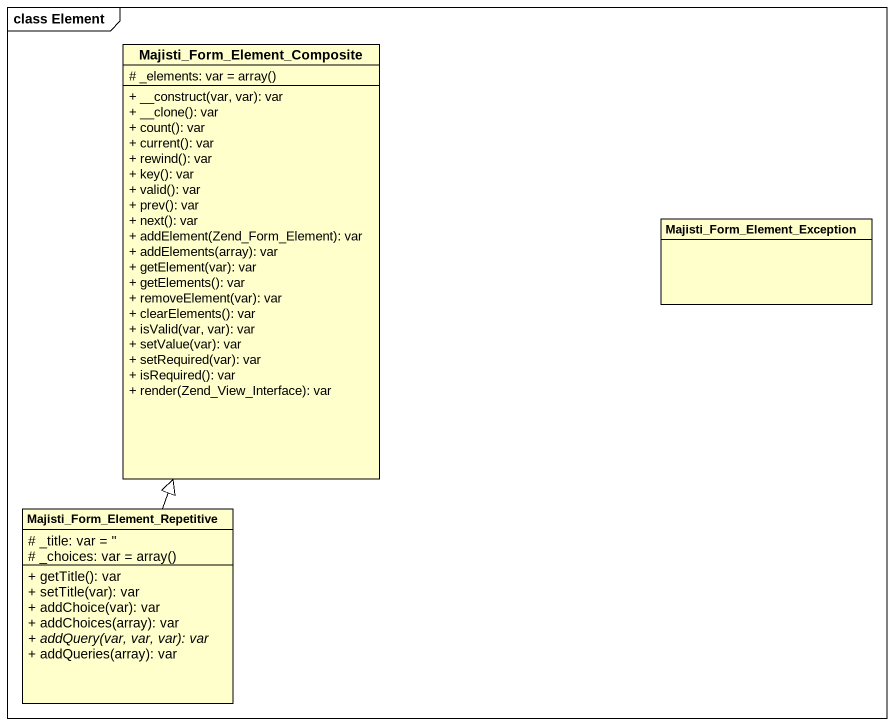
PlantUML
@startuml
mainframe class Element
hide circle
hide empty members
skinparam classAttributeIconSize 0
class "Majisti_Form_Element_Composite" as Majisti_Form_Element {
  {field} # _elements: var = array()
  + __construct(var, var): var
  + __clone(): var
  + count(): var
  + current(): var
  + rewind(): var
  + key(): var
  + valid(): var
  + prev(): var
  + next(): var
  + addElement(Zend_Form_Element): var
  + addElements(array): var
  + getElement(var): var
  + getElements(): var
  + removeElement(var): var
  + clearElements(): var
  + isValid(var, var): var
  + setValue(var): var
  + setRequired(var): var
  + isRequired(): var
  + render(Zend_View_Interface): var
}
class "Majisti_Form_Element_Exception" as Majisti_Form_Element_2
class "Majisti_Form_Element_Repetitive" as Majisti_Form_Element_3 {
  # _title: var = ''
  {field} # _choices: var = array()
  + getTitle(): var
  + setTitle(var): var
  + addChoice(var): var
  + addChoices(array): var
  {abstract} + addQuery(var, var, var): var
  + addQueries(array): var
}
Majisti_Form_Element_3 -up-|> Majisti_Form_Element
@enduml
